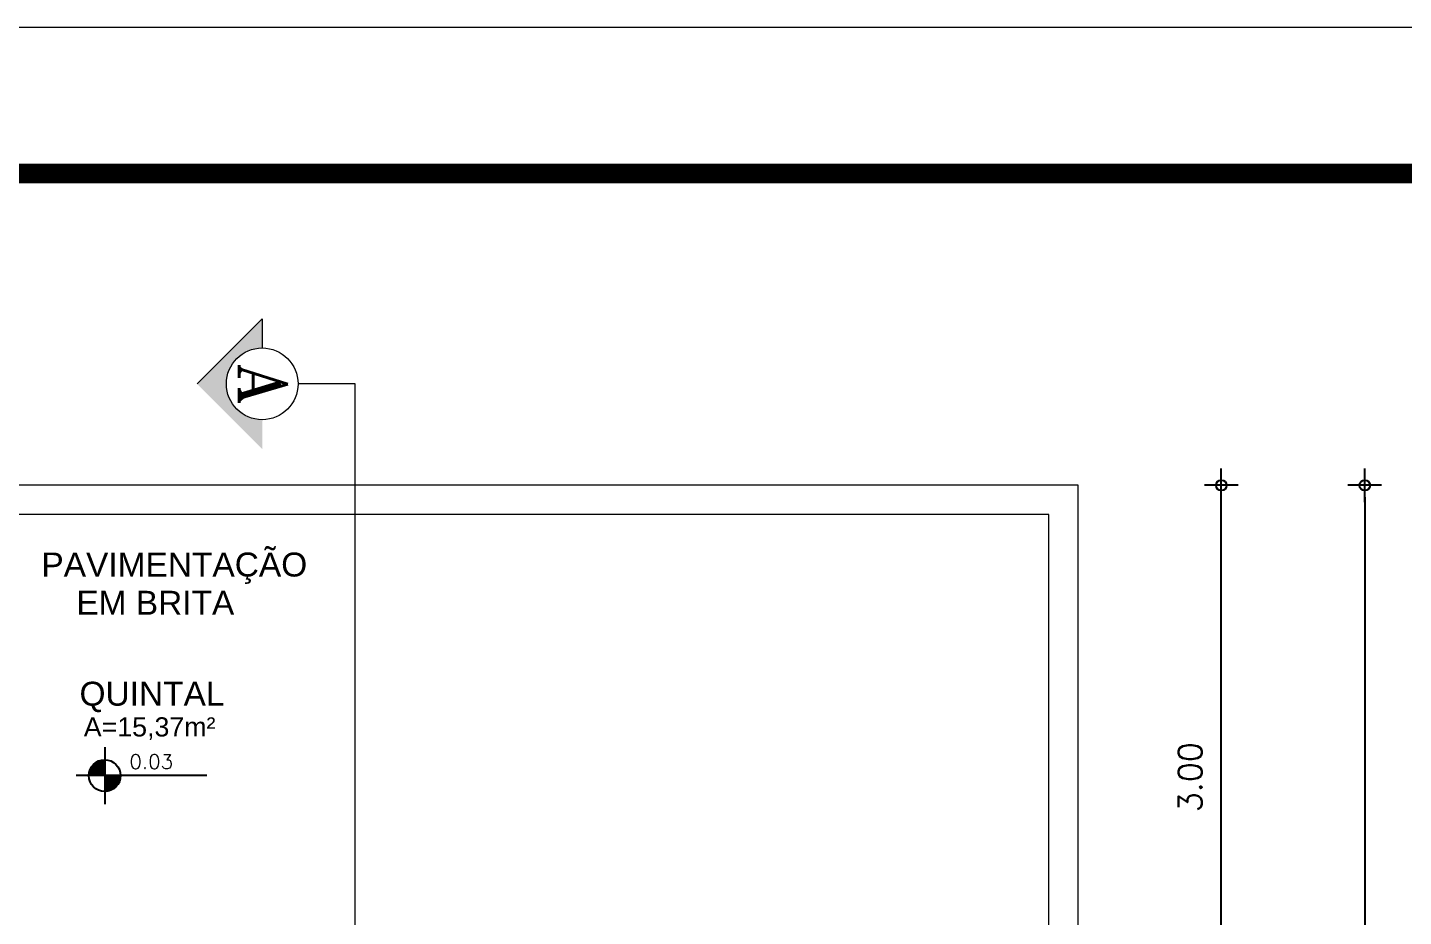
# Model space of a CAD drawing. Header units: millimetres. Extents: x 4595 to 4915, y 2085 to 2243.
# Drawn here: x 4643.92 to 4650.99, y 2175.2 to 2179.77 of the extents above; entities that cross this region are included whole.
import ezdxf

# ---------------------------------------------------------------- set-up
doc = ezdxf.new("R2010")
doc.units = ezdxf.units.MM
doc.header["$LTSCALE"] = 0.8
for name, color, linetype in [('02', 2, 'Continuous'), ('DIVERSOS', 4, 'Continuous'), ('TEXTO0', 7, 'Continuous'), ('TEXTO2', 3, 'Continuous'), ('TXT_0', 7, 'Continuous')]:
    doc.layers.add(name, color=color, linetype=linetype)
doc.styles.add('ADITIVOCAD', font='ROMANS.shx')
doc.styles.add('PADRAO_TXT2', font='romant', dxfattribs={"height": 0.6})
doc.styles.add('SANSSERIF', font='sas_____.pfb', dxfattribs={"height": 1})
doc.styles.get("Standard").update_dxf_attribs({"font": 'txt.shx', "height": 0.12})
doc.dimstyles.new('ESCALA50', dxfattribs={"dimtxt": 0.1, "dimasz": 0.06, "dimexe": 0.18, "dimexo": 0.06, "dimgap": 0.1, "dimtad": 1, "dimzin": 4, "dimdsep": 46, "dimtxsty": 'Standard', "dimblk1": 'BOLA', "dimblk2": 'BOLA', "dimsah": 1, "dimcen": -0.06, "dimse1": 1, "dimse2": 1, "dimclrd": 7, "dimclrt": 3, "dimadec": 0, "dimazin": 0, "dimtfac": 1, "dimtix": 1, "dimtmove": 0, "dimatfit": 3, "dimldrblk": 'BOLA', "dimfxl": 0, "dimtolj": 1, "dimtzin": 4, "dimarcsym": 0})

# ---------------------------------------------------------------- blocks, each defined once
blk = doc.blocks.new('BOLA')
for p, q in [((0, -1.44), (0, 1.44)), ((-1.44, 0), (1.44, 0))]:
    blk.add_line(p, q)
blk.add_circle((0, 0), 0.452)
blk = doc.blocks.new('*D774')
at = {"layer": '02', "color": 7, "lineweight": -2, "transparency": 16777216}
blk.add_line((4650.7936, 2177.3584), (4650.7936, 2152.4784), dxfattribs=at)
at = {"layer": 'Defpoints', "color": 0, "transparency": 16777216}
for p in [(4649.0553, 2177.4184), (4649.0553, 2152.4184), (4650.7936, 2152.4184)]:
    blk.add_point(p, dxfattribs=at)
at = {"layer": '02', "color": 7, "lineweight": -2, "transparency": 16777216, "xscale": 0.06, "yscale": 0.06, "zscale": 0.06}
for p, rotation in [((4650.7936, 2177.4184), 90), ((4650.7936, 2152.4184), 270)]:
    blk.add_blockref('BOLA', p, dxfattribs=dict(at, rotation=rotation))
at = {"layer": '02', "color": 3, "lineweight": 13, "transparency": 16777216, "insert": (4650.6336, 2164.9184), "char_height": 0.12, "attachment_point": 5, "rotation": 90}
blk.add_mtext('\\A1;25.00', dxfattribs=at)
blk = doc.blocks.new('*D797')
at = {"layer": '02', "color": 7, "lineweight": -2, "transparency": 16777216}
blk.add_line((4650.0561, 2174.4784), (4650.0561, 2177.3584), dxfattribs=at)
at = {"layer": 'Defpoints', "color": 0, "transparency": 16777216}
for p in [(4649.1696, 2177.4184), (4650.0561, 2177.4184), (4647.5196, 2174.4184)]:
    blk.add_point(p, dxfattribs=at)
at = {"layer": '02', "color": 7, "lineweight": -2, "transparency": 16777216, "xscale": 0.06, "yscale": 0.06, "zscale": 0.06}
for p, rotation in [((4650.0561, 2177.4184), 90), ((4650.0561, 2174.4184), 270)]:
    blk.add_blockref('BOLA', p, dxfattribs=dict(at, rotation=rotation))
at = {"layer": '02', "color": 3, "lineweight": 13, "transparency": 16777216, "insert": (4649.8961, 2175.9184), "char_height": 0.12, "attachment_point": 5, "rotation": 90}
blk.add_mtext('\\A1;3.00', dxfattribs=at)
blk = doc.blocks.new('*D815')
at = {"layer": '02', "color": 7, "lineweight": -2, "transparency": 16777216}
blk.add_line((4640.6261, 2174.4784), (4640.6261, 2177.2084), dxfattribs=at)
at = {"layer": 'Defpoints', "color": 0, "transparency": 16777216}
for p in [(4640.6261, 2177.2684), (4649.1696, 2177.2684), (4647.6696, 2174.4184)]:
    blk.add_point(p, dxfattribs=at)
at = {"layer": '02', "color": 7, "lineweight": -2, "transparency": 16777216, "xscale": 0.06, "yscale": 0.06, "zscale": 0.06}
for p, rotation in [((4640.6261, 2177.2684), 90), ((4640.6261, 2174.4184), 270)]:
    blk.add_blockref('BOLA', p, dxfattribs=dict(at, rotation=rotation))
at = {"layer": '02', "color": 3, "lineweight": 13, "transparency": 16777216, "insert": (4640.4661, 2175.8434), "char_height": 0.12, "attachment_point": 5, "rotation": 90}
blk.add_mtext('\\A1;2.85', dxfattribs=at)
blk = doc.blocks.new('Adc_nivelpl')
h = blk.add_hatch()
h.set_pattern_fill('_U', color=256, scale=0.005, angle=45, style=0, double=1)
h.set_pattern_definition([(45, (-5.8772514, -3.5161936), (-0.003535534, 0.003535534), []), (135, (-5.8772514, -3.5161936), (-0.003535534, -0.003535534), [])])
h.paths.add_polyline_path([(0.1954, -0.0865, 0.414214), (0.0865, -0.1954), (0.1954, -0.1954)])
h.paths.add_polyline_path([(0.1954, -0.1954), (0.1954, -0.3043, 0.414214), (0.3043, -0.1954)])
for p, q in [((0.1954, 0), (0.1954, -0.3908)), ((0.8958, -0.1954), (0, -0.1954))]:
    blk.add_line(p, q)
blk.add_circle((0.1954, -0.1954), 0.1089)
at = {"flags": 8}
blk.add_attdef('NIVEL', (0.3642, -0.1501), '', height=0.1, dxfattribs=at)

msp = doc.modelspace()

# ---------------------------------------------------------------- hatches: boundary and pattern name
at = {"layer": 'DIVERSOS', "lineweight": 13}
msp.add_hatch(color=0, dxfattribs=at).paths.add_polyline_path([(4645.1259, 2177.7556), (4645.1259, 2177.6056), (4644.7915, 2177.9398), (4645.1259, 2178.274), (4645.1259, 2178.124, 1)])

# ---------------------------------------------------------------- linework, layer by layer
at = {"layer": '02', "color": 0, "lineweight": 13}
for p, q in [((4649.3196, 2177.4184), (4641.3196, 2177.4184)), ((4649.3196, 2152.4184), (4649.3196, 2177.4184)), ((4649.1696, 2177.2684), (4641.4696, 2177.2684)), ((4649.1696, 2162.5684), (4649.1696, 2177.2684))]:
    msp.add_line(p, q, dxfattribs=at)
at = {"layer": 'DIVERSOS', "color": 0, "lineweight": 13}
for q in [(4644.7915, 2177.9398), (4645.1259, 2178.124)]:
    msp.add_line((4645.1259, 2178.274), q, dxfattribs=at)
msp.add_circle((4645.1259, 2177.9398), 0.1842, dxfattribs=at)
at = {"layer": 'TEXTO0', "color": 0, "linetype": 'ByBlock', "lineweight": 13}
for p, q in [((4645.6031, 2177.9398), (4645.3101, 2177.9398)), ((4645.6031, 2148.0969), (4645.6031, 2177.9398))]:
    msp.add_line(p, q, dxfattribs=at)
msp.add_lwpolyline([(4623.6284, 2135.2205), (4684.8284, 2135.2205), (4684.8284, 2179.7705), (4623.6284, 2179.7705)], close=True, dxfattribs=at)
at = {"layer": 'TEXTO0', "color": 0, "linetype": 'ByBlock', "lineweight": 13, "const_width": 0.1}
msp.add_lwpolyline([(4624.3784, 2135.9705), (4684.0784, 2135.9705), (4684.0784, 2179.0205), (4624.3784, 2179.0205)], close=True, dxfattribs=at)

# ---------------------------------------------------------------- block references
at = {"layer": 'TXT_0', "color": 0, "lineweight": 13}
ref = msp.add_blockref('Adc_nivelpl', (4644.1701, 2176.0737), dxfattribs=dict(at, xscale=0.75, yscale=0.75, zscale=0.75))
ref.add_attrib('NIVEL', '0.03', (4644.4433, 2175.9611), dxfattribs={"height": 0.075, "style": 'ADITIVOCAD', "flags": 8})

# ---------------------------------------------------------------- texts
at = {"layer": 'DIVERSOS', "color": 0, "lineweight": 13, "style": 'PADRAO_TXT2'}
msp.add_text('A', height=0.25, rotation=270, dxfattribs=at).set_placement((4645.0073, 2178.0459))
at = {"layer": 'TEXTO2', "color": 0, "lineweight": 13, "style": 'SANSSERIF'}
for s, p in [('PAVIMENTAÇÃO', (4643.991, 2176.9499)), ('EM BRITA', (4644.1704, 2176.7534)), ('QUINTAL', (4644.1869, 2176.2862))]:
    msp.add_text(s, height=0.12312, dxfattribs=at).set_placement(p)
at = {"layer": 'TXT_0', "color": 0, "lineweight": 13, "style": 'SANSSERIF'}
msp.add_text('A=15,37m²', height=0.0985, dxfattribs=at).set_placement((4644.2088, 2176.1281))

# ---------------------------------------------------------------- dimensions: what is measured, and where the dimension line sits
at = {"layer": '02', "color": 0, "lineweight": 13}
for base, p1, p2, picture, middle in [((4650.0561, 2177.4184), (4647.5196, 2174.4184), (4649.1696, 2177.4184), '*D797', (4649.8961, 2175.9184)), ((4650.7936, 2152.4184), (4649.0553, 2177.4184), (4649.0553, 2152.4184), '*D774', (4650.6336, 2164.9184)), ((4640.6261, 2177.2684), (4647.6696, 2174.4184), (4649.1696, 2177.2684), '*D815', (4640.4661, 2175.8434))]:
    dim = msp.add_linear_dim(base=base, p1=p1, p2=p2, angle=90, dimstyle='ESCALA50', override={"dimfxl": 0.18}, dxfattribs=at)
    dim.commit()
    dim.dimension.update_dxf_attribs({"geometry": picture, "text_midpoint": middle})

doc.saveas('drawing.dxf')
